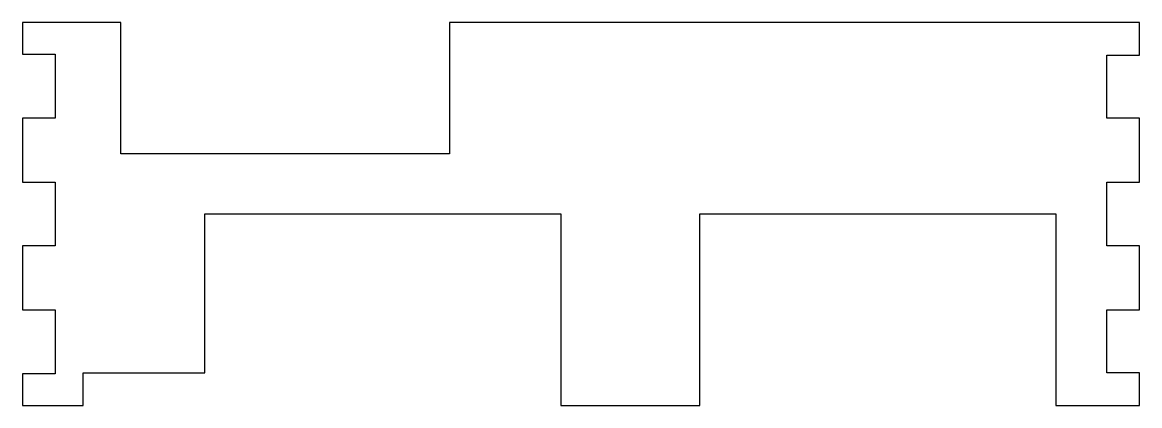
# Model space of a CAD drawing. Header units: millimetres. Extents: x -111 to 93, y 0 to 70.
import ezdxf

# ---------------------------------------------------------------- set-up
doc = ezdxf.new("R2010")
doc.units = ezdxf.units.MM
doc.layers.get('0').update_dxf_attribs({"linetype": 'CONTINUOUS'})

msp = doc.modelspace()

# ---------------------------------------------------------------- linework, layer by layer
for p, q in [((-93, 70), (-111, 70)), ((-111, 70), (-111, 64.17)), ((-93, 46), (-93, 70)), ((-33, 70), (-33, 46)), ((93, 70), (-33, 70)), ((93, 64), (93, 70)), ((-111, 64.17), (-105, 64.17)), ((-105, 64.17), (-105, 52.5)), ((87, 52.5), (87, 64)), ((87, 64), (93, 64)), ((-105, 52.5), (-111, 52.5)), ((-111, 52.5), (-111, 40.83)), ((93, 52.5), (87, 52.5)), ((93, 40.83), (93, 52.5)), ((-33, 46), (-93, 46)), ((-111, 40.83), (-105, 40.83)), ((-105, 40.83), (-105, 29.17)), ((87, 29.17), (87, 40.83)), ((87, 40.83), (93, 40.83)), ((-77.7, 35), (-12.7, 35)), ((-77.7, 6), (-77.7, 35)), ((-12.7, 35), (-12.7, 0)), ((12.7, 35), (77.7, 35)), ((12.7, 0), (12.7, 35)), ((77.7, 35), (77.7, 0)), ((-105, 29.17), (-111, 29.17)), ((-111, 29.17), (-111, 17.5)), ((93, 29.17), (87, 29.17)), ((93, 17.5), (93, 29.17)), ((-111, 17.5), (-105, 17.5)), ((-105, 17.5), (-105, 5.83)), ((87, 6), (87, 17.5)), ((87, 17.5), (93, 17.5)), ((-105, 5.83), (-111, 5.83)), ((-111, 5.83), (-111, 0)), ((-99.9, 6), (-77.7, 6)), ((-99.9, 0), (-99.9, 6)), ((93, 6), (87, 6)), ((93, 0), (93, 6)), ((-111, 0), (-99.9, 0)), ((-12.7, 0), (12.7, 0)), ((77.7, 0), (93, 0))]:
    msp.add_line(p, q)

doc.saveas('drawing.dxf')
